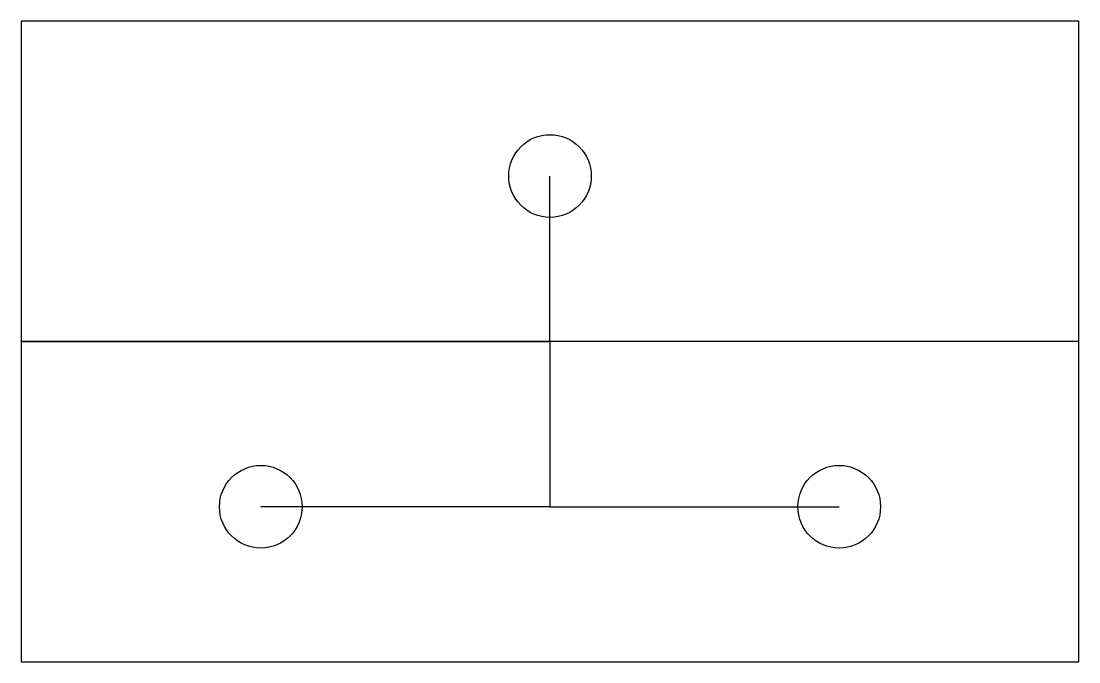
# Model space of a CAD drawing. Header units: inches. Extents: x -0.42 to 0.86, y -0.84 to -0.06.
import ezdxf

# ---------------------------------------------------------------- set-up
doc = ezdxf.new("R2010")
doc.units = ezdxf.units.IN
doc.layers.get('0').update_dxf_attribs({"linetype": 'CONTINUOUS'})

msp = doc.modelspace()

# ---------------------------------------------------------------- linework, layer by layer
for p, q in [((-0.416, -0.0608), (-0.416, -0.8356)), ((0.864, -0.0608), (-0.416, -0.0608)), ((0.864, -0.8356), (0.864, -0.0608)), ((0.224, -0.4481), (0.224, -0.2481)), ((0.864, -0.4481), (-0.416, -0.4481)), ((-0.416, -0.4481), (-0.416, -0.8356)), ((-0.416, -0.4481), (0.224, -0.4481)), ((0.224, -0.4481), (0.224, -0.6481)), ((0.864, -0.8356), (0.864, -0.4481)), ((0.224, -0.6481), (-0.126, -0.6481)), ((0.224, -0.6481), (0.574, -0.6481)), ((-0.416, -0.8356), (0.864, -0.8356)), ((-0.416, -0.8356), (0.864, -0.8356))]:
    msp.add_line(p, q)
for centre in [(0.224, -0.2481), (-0.126, -0.6481), (0.574, -0.6481)]:
    msp.add_circle(centre, 0.05)

doc.saveas('drawing.dxf')
